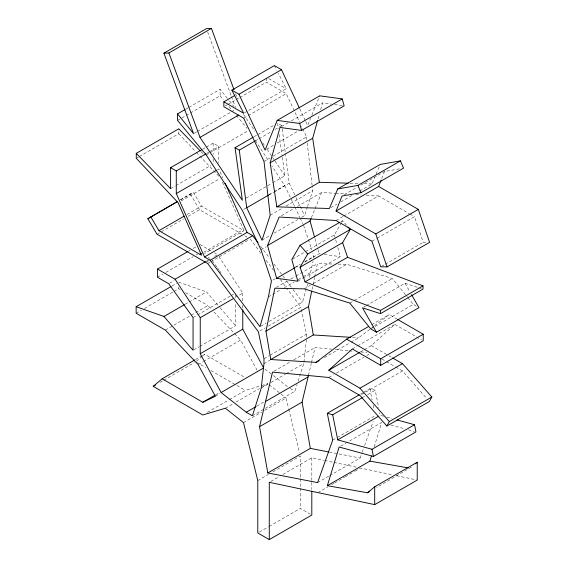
<?xml version="1.0" encoding="UTF-8"?>
<svg xmlns="http://www.w3.org/2000/svg" width="568" height="568" viewBox="0 0 568 568"><rect width="100%" height="100%" fill="white"/><g stroke="black" fill="none" stroke-linecap="round" stroke-linejoin="round"><path stroke-width="0.43" stroke-dasharray="2.84 2.13" d="M298.136 381.163L303.774 363.527L306.507 339.103M309.496 277.39L313.018 261.394M313.657 258.042L313.976 256.367L312.847 253.001M312.045 289.431L314.53 277.418M314.707 276.559L317.363 263.68L333.778 264.028M308.467 375.263L311.264 363.513M311.463 362.668L315.055 347.559L331.755 349.15M318.066 118.889L319.464 113.841M320.636 109.631L322.51 102.9L331.165 104.086M269.118 321.403L302.531 302.105L308.055 282.509M374.234 446.839L381.668 422.464L346.736 442.635M252.384 415.79L294.92 391.238L297.064 384.522M301.509 217.381L304.547 215.627L307.274 207.32M307.544 206.489L312.712 190.699L312.215 186.361M329.76 475.594L360.14 458.056L361.915 453.065M362.206 452.227L363.392 448.897M364.571 445.575L373.14 421.435M381.724 178.579L384.536 171.479L400.078 168.739M307.941 124.768L310.554 118.336M311.86 115.119L319.706 95.829M311.399 217.707L314.707 209.564M315.034 208.747L321.651 192.453L334.793 193.262M359.757 190.969L371.905 183.954L374.688 177.443M376.08 174.184L380.248 164.415M305.485 251.638L334.346 234.982L341.29 222.961M341.723 222.209L342.589 220.711L346.395 225.098M364.478 349.597L371.309 345.649L394.866 324.413L421.69 339.898M196.386 361.262L202.123 356.399M202.762 355.852L204.672 354.233L245.333 377.706M411.353 467.13L376.634 487.514M351.031 342.213L358.628 337.832L371.131 328.325M371.827 327.793L373.914 326.209M374.603 325.684L389.201 314.594L396.762 318.953M180.489 199.886L193.305 192.339L201.498 206.127L244.027 230.679L204.537 253.484M185.913 109.056L188.193 107.742M188.952 107.302L220.093 89.325L228.918 100.252M177.564 120.43L220.093 95.871L220.093 89.325M225.375 105.861L226.895 104.981M227.654 104.54L235.251 100.16M236.011 99.719L239.05 97.966M239.81 97.526L266.392 82.182L286.236 93.642L299.776 122.475M137.023 157.833L138.542 156.96M139.302 156.519L178.799 133.721L178.799 128.808M194.32 133.239L196.599 131.925M197.359 131.485L230.778 112.194M231.538 111.754L234.577 110M244.467 112.847L286.236 88.729L278.341 73.3M243.707 118.194L247.506 116M248.266 115.567L286.236 93.642M202.506 149.263L205.545 147.51M206.305 147.069L213.135 143.122L218.808 146.395L218.808 162.909M206.66 153.41L208.939 152.096M209.698 151.656L218.808 146.395M206.205 154.957L209.244 153.204M210.004 152.764L247.982 130.839M254.017 136.732L257.055 134.978M257.815 134.538L273.762 125.329M170.606 188.654L175.164 186.027M175.924 185.587L210.863 165.416M255.231 140.942L258.27 139.188M259.029 138.748L271.184 131.733M274.976 129.539L281.813 125.592L282.154 128.212M281.494 126.579L288.331 122.631M291.37 120.877L322.51 102.9M217.288 169.875L218.808 168.994L222.741 177.827M266.598 149.249L274.195 144.861M277.234 143.108L297.738 131.272M180.397 199.794L193.305 192.339M181.142 200.937L219.873 178.572M264.014 161.447L270.084 157.939M273.123 156.186L306.542 136.888L301.658 126.479M187.064 214.456L201.498 206.127M157.045 234.25L183.627 218.907M188.185 216.273L199.581 209.698L241.783 234.066M246.157 198.104L271.98 183.201M272.739 182.761L284.895 175.746L282.083 155.575M243.75 209.351L246.029 208.03M268.813 194.881L273.371 192.247M274.131 191.806L284.76 185.672L271.795 165.771M268.728 195.051L273.286 192.424M274.046 191.984L289.233 183.215L285.64 155.277M188.64 251.084L190.159 250.211M193.198 248.457L196.23 246.704M157.499 277.248L162.817 274.181M165.856 272.427L193.198 256.644M196.23 254.89L197.749 254.01M203.876 252.227L242.607 229.862M270.176 215.251L282.331 208.236M286.13 206.042L312.712 190.699M281.401 215.691L293.549 208.676M297.348 206.482L321.651 192.453M206.227 261.244L207.746 260.364M214.583 256.416L217.622 254.663L214.562 252.895M169.463 283.276L174.014 280.649M206.674 261.791L208.953 260.478M207.689 263.488L209.968 262.175M210.728 261.734L249.466 239.376M171.841 286.102L176.399 283.467M262.018 240.186L270.375 235.358M274.174 233.164L297.717 219.575M136.15 313.252L141.468 310.185M144.499 308.431L173.361 291.767M174.12 291.334L178.679 288.7L180.212 289.588M344.279 194.718L357.194 187.262M360.985 185.069L384.536 171.479M330.895 207.632L336.973 204.125M340.772 201.931L352.16 195.356M261.039 249.814L266.356 246.746M185.239 304.2L188.278 302.446M189.037 302.006L206.504 291.916L219.624 307.167M336.079 220.519L342.916 216.578M343.675 216.138L378.607 195.967L409.116 213.582M341.07 221.584L342.589 220.711M165.338 330.107L190.401 315.638M191.16 315.197L194.952 313.003M195.711 312.563L207.867 305.548L211.509 309.382M292.57 259.093L304.725 252.078M193.056 317.547L196.855 315.354M197.614 314.913L230.274 296.063M231.034 295.623L234.073 293.869M235.18 297.525L242.777 293.145L219.071 256.885M272.959 280.045L275.239 278.732M294.984 267.329L300.302 264.262M304.86 261.628L313.976 256.367M295.608 267.336L299.407 265.149M304.725 262.075L319.152 253.747L320.849 253.981M276.353 287.358L286.982 281.224M290.781 279.03L295.339 276.396M296.098 275.963L317.363 263.68M268.408 296.837L280.556 289.815M284.355 287.628L294.231 281.927M298.03 279.733L302.581 277.099M303.34 276.666L310.937 272.278M297.817 281.217L302.375 278.59M303.135 278.15L340.353 256.665L337.811 247.492M371.926 241.222L376.485 238.588M377.244 238.148L414.455 216.664L423.238 242.287L426.419 242.309M193.816 349.845L199.134 346.778M199.893 346.338L235.592 325.734L235.592 302.723M304.207 288.856L310.284 285.349M313.323 283.595L346.743 264.298L392.339 278.526L407.228 296.894M195.562 359.494L204.672 354.233M160.055 382.406L163.094 380.652M163.854 380.219L194.228 362.675M260.762 326.224L266.08 323.156M198.125 364.564L202.684 361.93M203.443 361.496L240.662 340.005L257.041 370.151M259.924 330.959L265.242 327.885M268.281 326.131L300.933 307.281L286.67 288.054M381.469 266.406L384.508 264.652M385.267 264.212L423.238 242.287M349.803 303.078L353.601 300.891M354.361 300.451L392.339 278.526M263.978 358.749L269.289 355.682M270.048 355.241L306.507 334.19L300.933 307.281M263.978 363.662L270.048 360.155M364.01 306.961L365.529 306.088M366.289 305.648L405.019 283.283L418.112 287.507M215.712 394.81L219.511 392.616M215.35 396.251L219.908 393.617M274.039 371.238L289.992 362.029M293.791 359.835L315.055 347.559M207.356 412.347L228.62 400.071M229.38 399.631L245.333 390.429L260.385 385.913M225.375 408.214L232.972 403.827M236.011 402.073L259.555 388.476M262.594 386.723L267.911 383.656L261.223 385.665M261.244 388.086L268.075 384.138M271.113 382.385L285.548 374.049M286.308 373.616L303.774 363.527M371.728 324.676L389.201 314.594M370.762 328.929L413.291 304.37L416.834 306.422M324.449 357.563L350.271 342.653M352.337 348.965L356.896 346.338M357.655 345.898L394.866 324.413M256.864 406.099L264.461 401.711M360.68 351.791L363.719 350.037M243.487 422.606L261.72 412.084M264.759 410.33L286.024 398.054L288.544 408.278M328.78 377.479L333.338 374.852M336.377 373.098L363.719 357.308M366.758 355.554L369.037 354.24M360.708 394.007L362.987 392.694M363.747 392.254L369.825 388.746L375.207 390.23L378.671 407.519M361.489 394.611L402.499 370.932L426.461 398.154M363.058 397.245L364.578 396.365M367.617 394.611L375.207 390.23M257.78 480.578L268.416 474.436M272.974 471.809L300.316 456.019L300.316 477.851M332.678 440.165L336.476 437.978M337.236 437.537L375.207 415.613M270.801 481.43L279.151 476.609M282.949 474.415L311.811 457.751L323.76 460.286M340.658 446.143L345.976 443.075M317.611 482.608L329 476.034M317.938 492.612L327.807 486.911M331.606 484.717L333.885 483.404M334.644 482.963L344.52 477.262M345.28 476.822L354.389 471.561M355.149 471.12L360.467 468.053L393.148 474.976M259.299 532.088L268.416 526.82M269.175 526.387L300.316 508.41L311.811 515.048M338.102 264.12L346.743 264.298M350.009 183.265L358.77 183.542M364.024 183.705L371.905 183.954M335.674 193.319L346.189 193.965M355.831 194.561L361.085 194.888M366.346 195.207L378.607 195.967M352.522 337.442L358.628 337.832M335.269 349.49L348.454 350.747M349.334 350.832L352.849 351.166M360.765 351.919L366.914 352.508M334.63 104.555L343.285 105.74M324.243 254.443L340.353 256.665M329.241 452.05L360.14 458.056M324.619 460.463L333.153 462.274M334.005 462.451L356.2 467.152M396.592 475.7L416.372 479.889M383.577 416.223L380.233 415.3L379.715 412.709M386.922 417.146L391.941 418.524M390.869 424.999L405.083 428.911M408.435 429.827L414.285 431.439M418.928 287.77L421.385 288.565M178.679 282.154L206.504 291.916M268.678 78.59L286.236 88.729M281.813 125.592L277.56 123.135L278.292 128.396M409.883 214.022L414.455 216.664M244.851 235.834L247.151 237.161M200.028 244.51L211.502 251.134M371.309 345.649L388.05 355.312M388.81 355.753L391.089 357.066M208.243 257.439L209.741 258.298M381.959 359.075L385.764 361.269M386.524 361.709L394.895 366.537M395.655 366.978L402.499 370.932M185.594 292.69L207.867 305.548M290.127 388.469L294.92 391.238M196.514 362.242L205.666 367.524M211.005 370.606L245.333 390.429M265.043 369.065L272.718 375.093M273.414 375.64L288.061 387.135M269.253 384.721L286.024 398.054M200.873 151.493L204.551 155.277M213.937 311.931L233.981 332.99M234.584 333.629L240.662 340.005M178.799 133.721L195.775 151.741M196.379 152.387L218.815 176.201M220.192 307.828L235.592 325.734M220.093 95.871L223.465 99.932M229.081 106.706L231.886 110.093M236.38 115.51L247.052 128.368M407.774 297.568L413.291 304.37M229.472 100.934L233.888 106.393M260.662 246.285L269.672 258.298M273.911 263.95L282.395 275.26M282.921 275.963L284.511 278.086M286.634 280.911L292.463 288.686M292.996 289.389L302.531 302.105M250.225 238.936L261.315 253.889M266.072 260.293L273.464 270.261M280.336 279.513L286.144 287.344M212.269 260.598L216.933 267.081M217.452 267.798L219.007 269.956M219.525 270.68L221.08 272.839M243.523 114.31L254.854 131.13M262.728 142.831L265.192 146.487M267.166 149.412L272.086 156.725M272.583 157.457L274.55 160.389M275.04 161.12L284.895 175.746M255.465 140.715L268.912 161.355M190.365 194.185L199.581 209.698M405.019 283.283L409.812 291.661M274.394 65.583L276.765 70.212M284.76 185.672L294.543 206.255M294.92 207.05L299.805 217.338M300.181 218.133L302.815 223.671M289.233 183.215L295.587 196.656M295.956 197.444L304.547 215.627M299.769 108.8L305.371 120.778M305.747 121.58L307.607 125.571M222.436 182.179L244.027 230.679M235.521 93.805L237.353 98.768M207.661 31.95L231.204 95.85M231.51 96.674L235.486 107.466M303.568 225.255L308.069 238.709M308.346 239.554L311.726 249.643M334.346 234.982L336.888 244.155M314.963 238.617L317.753 248.706M317.988 249.544L319.152 253.747M288.757 409.13L299.471 452.611M369.825 388.746L372.083 400.014M373.126 405.211L373.993 409.542M279.151 134.538L281.962 154.702M282.268 129.085L285.526 154.404M306.542 136.888L306.841 139.494M307.238 142.966L312.116 185.487M311.811 457.751L311.811 481.55M311.811 482.431L311.811 489.481M306.507 334.19L306.507 338.287M300.316 478.725L300.316 487.45M300.316 488.324L300.316 508.41M266.392 78.086L266.392 82.182M242.777 293.145L242.777 301.047M242.777 305.442L242.777 308.076M235.592 293.876L235.592 298.299M213.135 143.122L213.135 154.489M213.135 158.855L213.135 164.102M178.679 287.06L178.679 288.7"/><path stroke-width="0.85" d="M319.131 360.63L316.092 362.384L270.766 359.523L265.966 331.151L274.834 288.239L304.207 288.856L349.803 303.078L370.762 328.929L376.428 332.202L418.964 307.65L411.559 294.707M270.766 359.523L313.295 334.964L308.502 306.599L311.69 291.15M359.189 394.888L327.296 413.305L332.678 440.165L317.611 482.608L267.819 472.938L259.548 426.689L272.519 372.111L328.78 377.479L359.97 395.484L386.851 426.028L429.38 401.477L431.85 397.004L402.499 363.655L392.609 357.946M328.382 451.887L310.355 448.386L302.077 402.13L308.467 375.263M336.079 211.026L378.607 186.474L418.304 209.393L429.6 242.337L387.064 266.889L375.775 233.945L336.079 211.026L342 196.031L360.999 192.687L403.529 168.128L400.433 160.858L380.248 164.415L337.711 188.966L329.376 208.513L276.822 206.851L270.155 162.803L279.981 127.452L301.622 130.413L344.151 105.861L342.22 98.91L319.706 95.829L277.177 120.388L265.079 150.122L238.951 94.231L231.865 90.142L274.394 65.583L281.479 69.679L299.4 108.005M276.822 206.851L319.358 182.292L312.684 138.251L317.597 120.572M369.796 491.462L367.517 492.775L327.338 485.69L339.139 447.023L373.425 456.452L415.961 431.9L414.519 424.736L396.961 419.901M327.338 485.69L369.875 461.131L371.408 456.09M378.607 186.474L381.107 180.155M339.55 222.464L300.06 245.262L291.81 259.533L297.817 281.217L276.623 278.299L267.542 245.518L279.122 217.011L336.079 220.519L371.926 241.222L380.709 266.839L387.064 266.889M314.494 236.934L310.071 220.966L311.065 218.524M386.851 426.028L389.321 421.562L431.85 397.004M376.428 332.202L362.49 307.842L380.489 313.65L423.018 289.091L423.018 285.867L380.489 310.419L305.037 281.856L300.06 267.216L307.664 254.052L350.2 229.493L348.028 226.987M300.06 267.216L342.589 242.657L350.2 229.493M389.321 421.562L359.97 388.214L328.78 370.208L352.337 348.965L380.695 365.338L423.224 340.786L423.224 334.232L397.515 319.394M311.811 491.249L311.811 515.048L269.282 539.6L257.78 532.962L257.78 480.578L243.487 422.606L225.375 408.214L202.797 414.981L153.218 386.354L162.143 378.792L194.803 359.934M367.517 492.775L374.702 486.79L417.231 462.238L417.231 480.074L374.702 504.625L269.282 482.31L269.282 539.6M415.272 463.864L417.231 462.238M316.092 362.384L346.665 339.146L368.689 326.43M162.143 378.792L202.797 402.265L215.35 396.251L198.125 364.564L165.338 330.107L136.15 313.252L136.15 306.706L163.974 316.475L193.056 350.286L193.056 317.547L168.703 283.716L157.499 277.248L157.499 269.062L175.086 279.222L200.248 317.697L200.248 353.715L221.115 392.531L246.228 412.24L252.384 415.79L261.244 388.086L263.978 363.662L263.978 358.749L258.404 331.833L207.689 263.488L157.045 234.25L147.836 218.737L177.358 201.548M185.154 109.496L177.564 113.884L193.56 133.679L163.911 53.186L206.44 28.634L211.431 28.4L234.002 89.666M163.911 53.186L168.895 52.952L211.431 28.4M253.257 137.165L235.031 147.694L239.284 150.151L246.704 207.767L262.018 240.186L270.176 215.251L264.014 161.447L243.707 118.194L223.856 106.734L223.856 101.828L234.492 95.687M150.776 216.891L158.962 230.679L201.498 255.238L178.103 202.691L136.263 158.273L136.263 153.36L178.799 128.808L200.263 150.868M238.951 94.231L281.479 69.679M235.031 147.694L242.358 200.298L200.007 137.399L238.745 115.034M136.263 153.36L170.606 188.654L170.606 167.681L201.746 149.703M170.606 167.681L176.279 170.954L205.9 153.85M239.284 150.151L255.231 140.942M177.564 113.884L177.564 120.43L206.205 154.957L242.231 210.224L261.039 249.814L271.44 280.926L268.408 296.837L260.002 326.664L210.181 260.243L204.516 256.97L176.279 193.553L216.529 170.308M277.177 120.388L299.691 123.462L342.22 98.91M147.836 218.737L176.698 202.073M270.155 162.803L312.684 138.251M158.962 230.679L184.025 216.209M246.704 207.767L268.728 195.051M157.499 269.062L187.88 251.525M200.078 254.414L201.597 253.541M204.516 256.97L247.044 232.411L252.717 235.684L258.014 242.749M175.086 279.222L205.467 261.678M210.181 260.243L252.717 235.684M136.15 306.706L171.082 286.535M337.711 188.966L357.897 185.409L400.433 160.858M267.542 245.518L310.071 220.966M163.974 316.475L184.479 304.633M200.248 317.697L233.661 298.406M276.623 278.299L294.849 267.776M375.775 233.945L418.304 209.393M305.037 281.856L347.573 257.297L423.018 285.867M200.248 353.715L242.777 329.156L242.777 309.837M153.218 386.354L155.497 385.04M265.966 331.151L308.502 306.599M202.797 402.265L214.952 395.243M221.115 392.531L263.644 367.972L242.777 329.156M246.228 412.24L256.104 406.539M265.533 401.498L308.069 376.946M328.78 370.208L359.92 352.231M259.548 426.689L302.077 402.13M346.665 339.146L380.695 358.791L423.224 334.232M359.97 388.214L402.499 363.655M327.296 413.305L332.678 414.782L362.299 397.685M267.819 472.938L310.355 448.386M332.678 414.782L337.704 439.859L378.714 416.181M337.704 439.859L371.99 449.288L414.519 424.736M319.358 182.292L348.262 183.208M313.295 334.964L350.783 337.335M369.875 461.131L408.3 467.911M223.856 101.828L243.707 113.288L231.865 90.142M300.06 245.262L307.664 254.052M225.24 183.443L247.044 232.411M357.897 185.409L360.999 192.687M168.895 52.952L200.007 137.399M342.589 242.657L347.573 257.297M299.691 123.462L301.622 130.413M371.99 449.288L373.425 456.452M380.695 358.791L380.695 365.338M380.489 310.419L380.489 313.65M374.702 486.79L374.702 504.625M176.279 170.954L176.279 193.553"/></g></svg>
